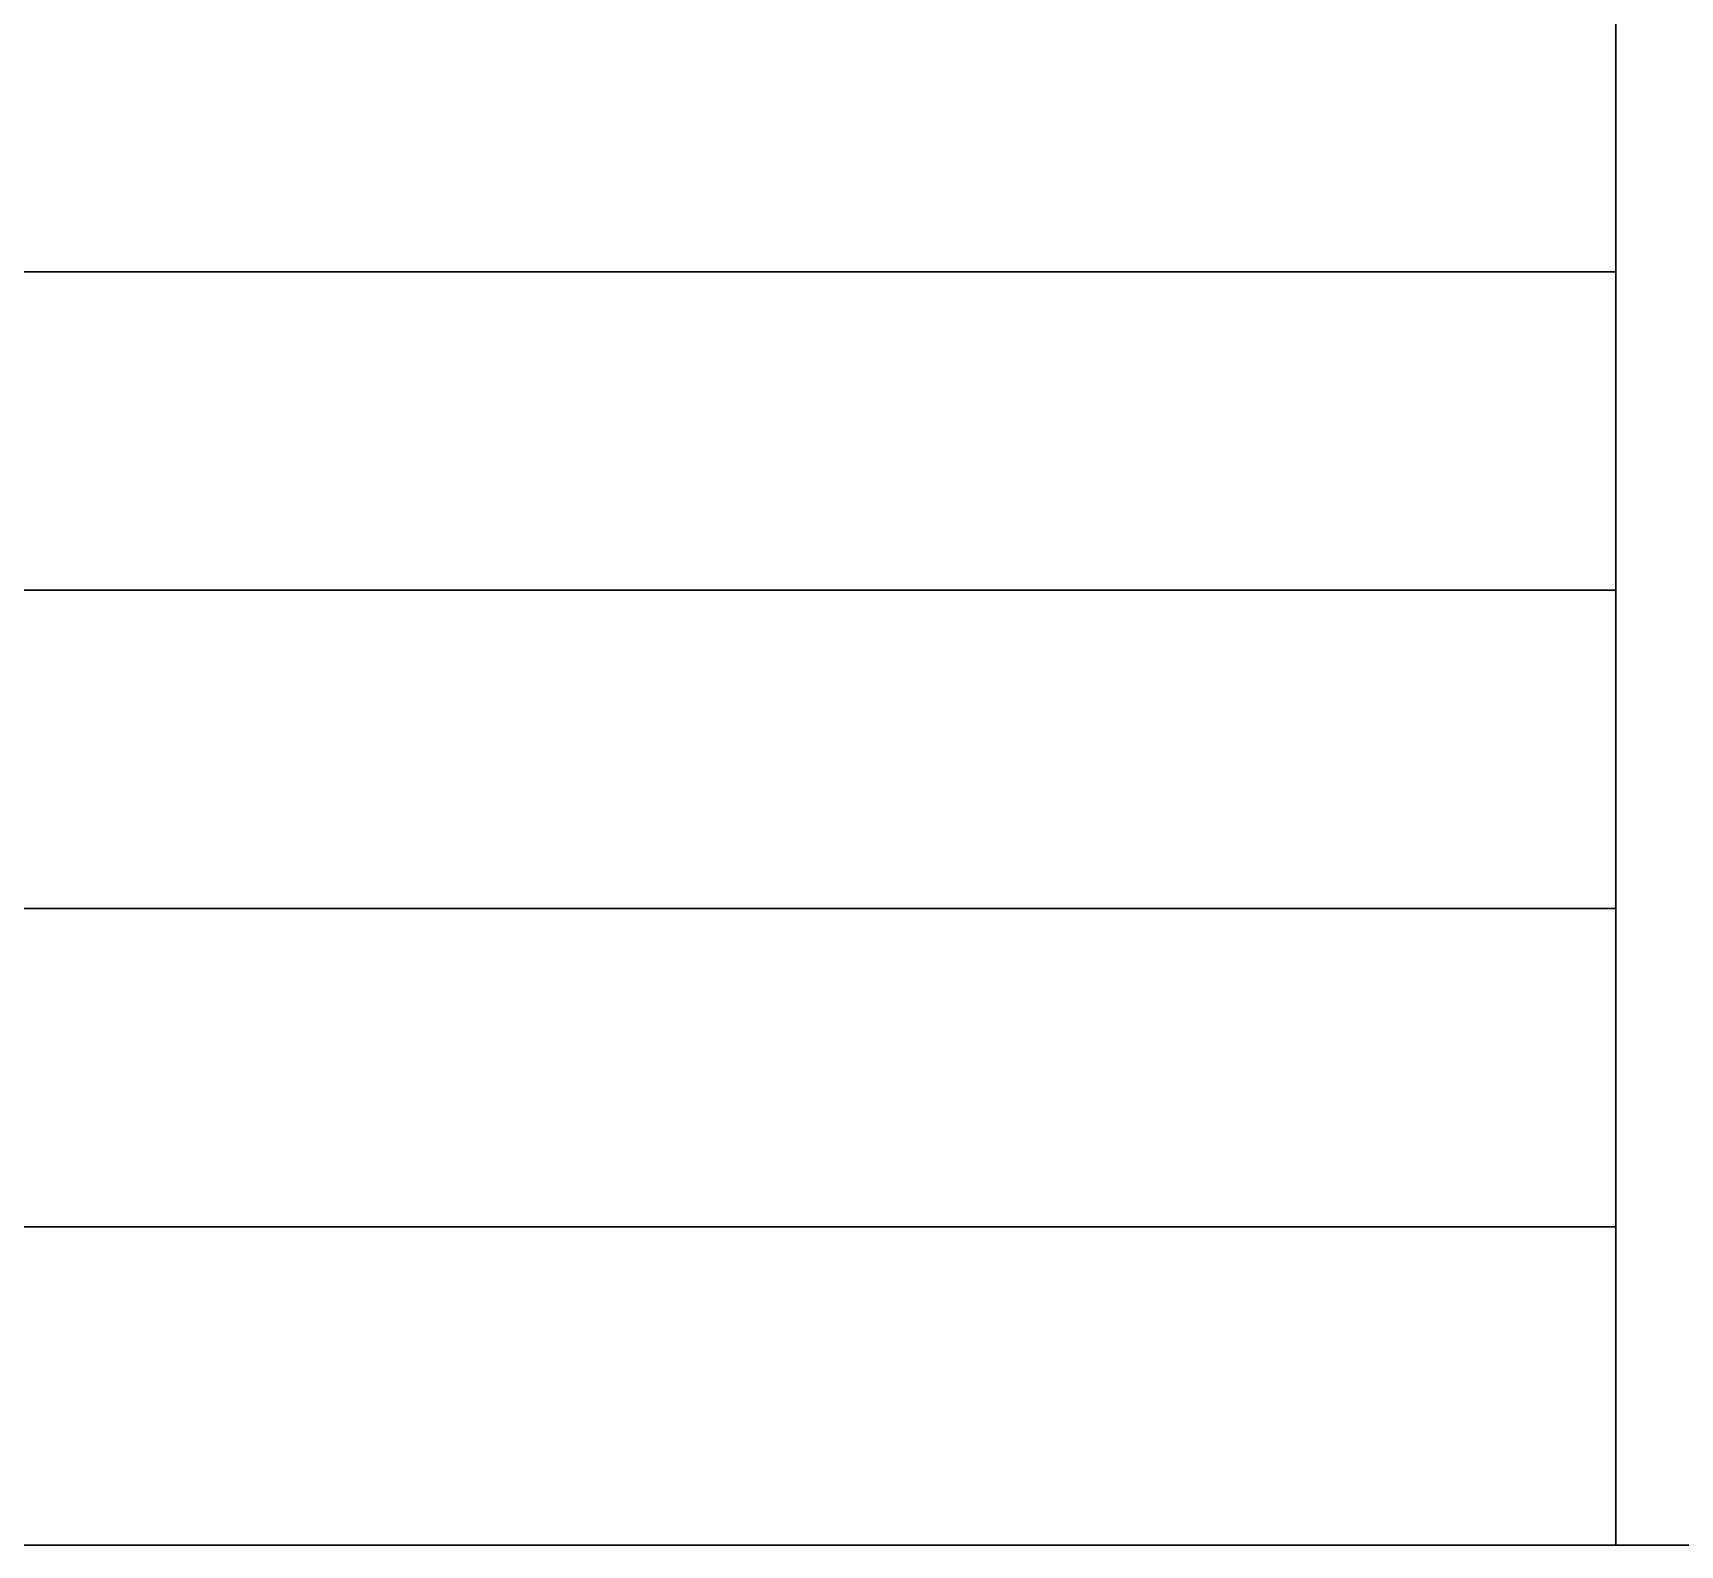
# Model space of a CAD drawing. Extents: x -19 to 297, y 0 to 420.
# Drawn here: x 181.179 to 183.767, y 213.768 to 216.143 of the extents above; entities that cross this region are included whole.
import ezdxf

# ---------------------------------------------------------------- set-up
doc = ezdxf.new("R2010")
doc.units = 0
doc.header["$MEASUREMENT"] = 0
doc.linetypes.add('K5LT_BASIC', pattern=[0])
doc.layers.add('Системный слой', color=7, linetype='Continuous')

# ---------------------------------------------------------------- blocks, each defined once
blk = doc.blocks.new('*U')
at = {"layer": 'Системный слой', "color": 5, "linetype": 'K5LT_BASIC'}
for p, q in [((183.6666, 216.2684), (183.6666, 215.7684)), ((173.6666, 215.7684), (183.6666, 215.7684)), ((183.6666, 215.7684), (173.6666, 215.7684)), ((183.6666, 215.7684), (183.6666, 215.2684)), ((173.6666, 215.2684), (183.6666, 215.2684)), ((183.6666, 215.2684), (173.6666, 215.2684)), ((183.6666, 215.2684), (183.6666, 214.7684)), ((173.6666, 214.7684), (183.6666, 214.7684)), ((183.6666, 214.7684), (173.6666, 214.7684)), ((183.6666, 214.7684), (183.6666, 214.2684)), ((173.6666, 214.2684), (183.6666, 214.2684)), ((183.6666, 214.2684), (173.6666, 214.2684)), ((183.6666, 214.2684), (183.6666, 213.7684)), ((183.6666, 213.7684), (173.6666, 213.7684))]:
    blk.add_line(p, q, dxfattribs=at)

msp = doc.modelspace()

# ---------------------------------------------------------------- linework, layer by layer
at = {"layer": 'Системный слой', "color": 5, "linetype": 'K5LT_BASIC'}
for p, q in [((183.6666, 223.2684), (183.6666, 213.7684)), ((183.6666, 213.7684), (183.6666, 223.2684)), ((183.6666, 213.7684), (183.6666, 220.2684)), ((156.4166, 213.7684), (200.9168, 213.7684)), ((200.9168, 213.7684), (178.6667, 213.7684))]:
    msp.add_line(p, q, dxfattribs=at)

# ---------------------------------------------------------------- block references
at = {"layer": 'Системный слой'}
msp.add_blockref('*U', (0, 0), dxfattribs=at)
msp.add_blockref('*U', (0, 0), dxfattribs=at)
msp.add_blockref('*U', (0, 0), dxfattribs=at)
msp.add_blockref('*U', (0, 0), dxfattribs=at)
msp.add_blockref('*U', (0, 0), dxfattribs=at)
msp.add_blockref('*U', (0, 0), dxfattribs=at)
msp.add_blockref('*U', (0, 0), dxfattribs=at)
msp.add_blockref('*U', (0, 0), dxfattribs=at)
msp.add_blockref('*U', (0, 0), dxfattribs=at)
msp.add_blockref('*U', (0, 0), dxfattribs=at)
msp.add_blockref('*U', (0, 0), dxfattribs=at)
msp.add_blockref('*U', (0, 0), dxfattribs=at)
msp.add_blockref('*U', (0, 0), dxfattribs=at)
msp.add_blockref('*U', (0, 0), dxfattribs=at)
msp.add_blockref('*U', (0, 0), dxfattribs=at)
msp.add_blockref('*U', (0, 0), dxfattribs=at)
msp.add_blockref('*U', (0, 0), dxfattribs=at)
msp.add_blockref('*U', (0, 0), dxfattribs=at)
msp.add_blockref('*U', (0, 0), dxfattribs=at)
msp.add_blockref('*U', (0, 0), dxfattribs=at)
msp.add_blockref('*U', (0, 0), dxfattribs=at)
msp.add_blockref('*U', (0, 0), dxfattribs=at)
msp.add_blockref('*U', (0, 0), dxfattribs=at)
msp.add_blockref('*U', (0, 0), dxfattribs=at)
msp.add_blockref('*U', (0, 0), dxfattribs=at)
msp.add_blockref('*U', (0, 0), dxfattribs=at)
msp.add_blockref('*U', (0, 0), dxfattribs=at)
msp.add_blockref('*U', (0, 0), dxfattribs=at)
msp.add_blockref('*U', (0, 0), dxfattribs=at)
msp.add_blockref('*U', (0, 0), dxfattribs=at)
msp.add_blockref('*U', (0, 0), dxfattribs=at)
msp.add_blockref('*U', (0, 0), dxfattribs=at)
msp.add_blockref('*U', (0, 0), dxfattribs=at)
msp.add_blockref('*U', (0, 0), dxfattribs=at)
msp.add_blockref('*U', (0, 0), dxfattribs=at)
msp.add_blockref('*U', (0, 0), dxfattribs=at)
msp.add_blockref('*U', (0, 0), dxfattribs=at)
msp.add_blockref('*U', (0, 0), dxfattribs=at)
msp.add_blockref('*U', (0, 0), dxfattribs=at)
msp.add_blockref('*U', (0, 0), dxfattribs=at)
msp.add_blockref('*U', (0, 0), dxfattribs=at)
msp.add_blockref('*U', (0, 0), dxfattribs=at)
msp.add_blockref('*U', (0, 0), dxfattribs=at)
msp.add_blockref('*U', (0, 0), dxfattribs=at)
msp.add_blockref('*U', (0, 0), dxfattribs=at)
msp.add_blockref('*U', (0, 0), dxfattribs=at)
msp.add_blockref('*U', (0, 0), dxfattribs=at)
msp.add_blockref('*U', (0, 0), dxfattribs=at)
msp.add_blockref('*U', (0, 0), dxfattribs=at)
msp.add_blockref('*U', (0, 0), dxfattribs=at)
msp.add_blockref('*U', (0, 0), dxfattribs=at)
msp.add_blockref('*U', (0, 0), dxfattribs=at)
msp.add_blockref('*U', (0, 0), dxfattribs=at)
msp.add_blockref('*U', (0, 0), dxfattribs=at)
msp.add_blockref('*U', (0, 0), dxfattribs=at)
msp.add_blockref('*U', (0, 0), dxfattribs=at)
msp.add_blockref('*U', (0, 0), dxfattribs=at)
msp.add_blockref('*U', (0, 0), dxfattribs=at)
msp.add_blockref('*U', (0, 0), dxfattribs=at)
msp.add_blockref('*U', (0, 0), dxfattribs=at)
msp.add_blockref('*U', (0, 0), dxfattribs=at)
msp.add_blockref('*U', (0, 0), dxfattribs=at)
msp.add_blockref('*U', (0, 0), dxfattribs=at)
msp.add_blockref('*U', (0, 0), dxfattribs=at)
msp.add_blockref('*U', (0, 0), dxfattribs=at)
msp.add_blockref('*U', (0, 0), dxfattribs=at)
msp.add_blockref('*U', (0, 0), dxfattribs=at)
msp.add_blockref('*U', (0, 0), dxfattribs=at)
msp.add_blockref('*U', (0, 0), dxfattribs=at)
msp.add_blockref('*U', (0, 0), dxfattribs=at)
msp.add_blockref('*U', (0, 0), dxfattribs=at)
msp.add_blockref('*U', (0, 0), dxfattribs=at)
msp.add_blockref('*U', (0, 0), dxfattribs=at)
msp.add_blockref('*U', (0, 0), dxfattribs=at)
msp.add_blockref('*U', (0, 0), dxfattribs=at)
msp.add_blockref('*U', (0, 0), dxfattribs=at)
msp.add_blockref('*U', (0, 0), dxfattribs=at)
msp.add_blockref('*U', (0, 0), dxfattribs=at)
msp.add_blockref('*U', (0, 0), dxfattribs=at)
msp.add_blockref('*U', (0, 0), dxfattribs=at)
msp.add_blockref('*U', (0, 0), dxfattribs=at)
msp.add_blockref('*U', (0, 0), dxfattribs=at)
msp.add_blockref('*U', (0, 0), dxfattribs=at)
msp.add_blockref('*U', (0, 0), dxfattribs=at)
msp.add_blockref('*U', (0, 0), dxfattribs=at)
msp.add_blockref('*U', (0, 0), dxfattribs=at)
msp.add_blockref('*U', (0, 0), dxfattribs=at)
msp.add_blockref('*U', (0, 0), dxfattribs=at)
msp.add_blockref('*U', (0, 0), dxfattribs=at)
msp.add_blockref('*U', (0, 0), dxfattribs=at)
msp.add_blockref('*U', (0, 0), dxfattribs=at)
msp.add_blockref('*U', (0, 0), dxfattribs=at)
msp.add_blockref('*U', (0, 0), dxfattribs=at)
msp.add_blockref('*U', (0, 0), dxfattribs=at)
msp.add_blockref('*U', (0, 0), dxfattribs=at)
msp.add_blockref('*U', (0, 0), dxfattribs=at)
msp.add_blockref('*U', (0, 0), dxfattribs=at)
msp.add_blockref('*U', (0, 0), dxfattribs=at)
msp.add_blockref('*U', (0, 0), dxfattribs=at)
msp.add_blockref('*U', (0, 0), dxfattribs=at)
msp.add_blockref('*U', (0, 0), dxfattribs=at)
msp.add_blockref('*U', (0, 0), dxfattribs=at)
msp.add_blockref('*U', (0, 0), dxfattribs=at)
msp.add_blockref('*U', (0, 0), dxfattribs=at)
msp.add_blockref('*U', (0, 0), dxfattribs=at)
msp.add_blockref('*U', (0, 0), dxfattribs=at)
msp.add_blockref('*U', (0, 0), dxfattribs=at)
msp.add_blockref('*U', (0, 0), dxfattribs=at)
msp.add_blockref('*U', (0, 0), dxfattribs=at)
msp.add_blockref('*U', (0, 0), dxfattribs=at)
msp.add_blockref('*U', (0, 0), dxfattribs=at)
msp.add_blockref('*U', (0, 0), dxfattribs=at)
msp.add_blockref('*U', (0, 0), dxfattribs=at)
msp.add_blockref('*U', (0, 0), dxfattribs=at)
msp.add_blockref('*U', (0, 0), dxfattribs=at)
msp.add_blockref('*U', (0, 0), dxfattribs=at)
msp.add_blockref('*U', (0, 0), dxfattribs=at)
msp.add_blockref('*U', (0, 0), dxfattribs=at)
msp.add_blockref('*U', (0, 0), dxfattribs=at)
msp.add_blockref('*U', (0, 0), dxfattribs=at)
msp.add_blockref('*U', (0, 0), dxfattribs=at)
msp.add_blockref('*U', (0, 0), dxfattribs=at)
msp.add_blockref('*U', (0, 0), dxfattribs=at)
msp.add_blockref('*U', (0, 0), dxfattribs=at)
msp.add_blockref('*U', (0, 0), dxfattribs=at)
msp.add_blockref('*U', (0, 0), dxfattribs=at)
msp.add_blockref('*U', (0, 0), dxfattribs=at)
msp.add_blockref('*U', (0, 0), dxfattribs=at)
msp.add_blockref('*U', (0, 0), dxfattribs=at)
msp.add_blockref('*U', (0, 0), dxfattribs=at)
msp.add_blockref('*U', (0, 0), dxfattribs=at)
msp.add_blockref('*U', (0, 0), dxfattribs=at)
msp.add_blockref('*U', (0, 0), dxfattribs=at)
msp.add_blockref('*U', (0, 0), dxfattribs=at)
msp.add_blockref('*U', (0, 0), dxfattribs=at)
msp.add_blockref('*U', (0, 0), dxfattribs=at)
msp.add_blockref('*U', (0, 0), dxfattribs=at)
msp.add_blockref('*U', (0, 0), dxfattribs=at)
msp.add_blockref('*U', (0, 0), dxfattribs=at)
msp.add_blockref('*U', (0, 0), dxfattribs=at)
msp.add_blockref('*U', (0, 0), dxfattribs=at)
msp.add_blockref('*U', (0, 0), dxfattribs=at)
msp.add_blockref('*U', (0, 0), dxfattribs=at)
msp.add_blockref('*U', (0, 0), dxfattribs=at)
msp.add_blockref('*U', (0, 0), dxfattribs=at)
msp.add_blockref('*U', (0, 0), dxfattribs=at)
msp.add_blockref('*U', (0, 0), dxfattribs=at)
msp.add_blockref('*U', (0, 0), dxfattribs=at)
msp.add_blockref('*U', (0, 0), dxfattribs=at)
msp.add_blockref('*U', (0, 0), dxfattribs=at)
msp.add_blockref('*U', (0, 0), dxfattribs=at)
msp.add_blockref('*U', (0, 0), dxfattribs=at)
msp.add_blockref('*U', (0, 0), dxfattribs=at)
msp.add_blockref('*U', (0, 0), dxfattribs=at)
msp.add_blockref('*U', (0, 0), dxfattribs=at)
msp.add_blockref('*U', (0, 0), dxfattribs=at)
msp.add_blockref('*U', (0, 0), dxfattribs=at)
msp.add_blockref('*U', (0, 0), dxfattribs=at)
msp.add_blockref('*U', (0, 0), dxfattribs=at)
msp.add_blockref('*U', (0, 0), dxfattribs=at)
msp.add_blockref('*U', (0, 0), dxfattribs=at)
msp.add_blockref('*U', (0, 0), dxfattribs=at)
msp.add_blockref('*U', (0, 0), dxfattribs=at)
msp.add_blockref('*U', (0, 0), dxfattribs=at)
msp.add_blockref('*U', (0, 0), dxfattribs=at)
msp.add_blockref('*U', (0, 0), dxfattribs=at)
msp.add_blockref('*U', (0, 0), dxfattribs=at)
msp.add_blockref('*U', (0, 0), dxfattribs=at)
msp.add_blockref('*U', (0, 0), dxfattribs=at)
msp.add_blockref('*U', (0, 0), dxfattribs=at)
msp.add_blockref('*U', (0, 0), dxfattribs=at)
msp.add_blockref('*U', (0, 0), dxfattribs=at)
msp.add_blockref('*U', (0, 0), dxfattribs=at)
msp.add_blockref('*U', (0, 0), dxfattribs=at)
msp.add_blockref('*U', (0, 0), dxfattribs=at)
msp.add_blockref('*U', (0, 0), dxfattribs=at)
msp.add_blockref('*U', (0, 0), dxfattribs=at)
msp.add_blockref('*U', (0, 0), dxfattribs=at)
msp.add_blockref('*U', (0, 0), dxfattribs=at)
msp.add_blockref('*U', (0, 0), dxfattribs=at)
msp.add_blockref('*U', (0, 0), dxfattribs=at)
msp.add_blockref('*U', (0, 0), dxfattribs=at)
msp.add_blockref('*U', (0, 0), dxfattribs=at)
msp.add_blockref('*U', (0, 0), dxfattribs=at)
msp.add_blockref('*U', (0, 0), dxfattribs=at)
msp.add_blockref('*U', (0, 0), dxfattribs=at)
msp.add_blockref('*U', (0, 0), dxfattribs=at)
msp.add_blockref('*U', (0, 0), dxfattribs=at)
msp.add_blockref('*U', (0, 0), dxfattribs=at)
msp.add_blockref('*U', (0, 0), dxfattribs=at)
msp.add_blockref('*U', (0, 0), dxfattribs=at)
msp.add_blockref('*U', (0, 0), dxfattribs=at)
msp.add_blockref('*U', (0, 0), dxfattribs=at)
msp.add_blockref('*U', (0, 0), dxfattribs=at)
msp.add_blockref('*U', (0, 0), dxfattribs=at)
msp.add_blockref('*U', (0, 0), dxfattribs=at)
msp.add_blockref('*U', (0, 0), dxfattribs=at)
msp.add_blockref('*U', (0, 0), dxfattribs=at)
msp.add_blockref('*U', (0, 0), dxfattribs=at)
msp.add_blockref('*U', (0, 0), dxfattribs=at)
msp.add_blockref('*U', (0, 0), dxfattribs=at)
msp.add_blockref('*U', (0, 0), dxfattribs=at)
msp.add_blockref('*U', (0, 0), dxfattribs=at)
msp.add_blockref('*U', (0, 0), dxfattribs=at)
msp.add_blockref('*U', (0, 0), dxfattribs=at)
msp.add_blockref('*U', (0, 0), dxfattribs=at)
msp.add_blockref('*U', (0, 0), dxfattribs=at)
msp.add_blockref('*U', (0, 0), dxfattribs=at)
msp.add_blockref('*U', (0, 0), dxfattribs=at)
msp.add_blockref('*U', (0, 0), dxfattribs=at)
msp.add_blockref('*U', (0, 0), dxfattribs=at)
msp.add_blockref('*U', (0, 0), dxfattribs=at)
msp.add_blockref('*U', (0, 0), dxfattribs=at)
msp.add_blockref('*U', (0, 0), dxfattribs=at)
msp.add_blockref('*U', (0, 0), dxfattribs=at)
msp.add_blockref('*U', (0, 0), dxfattribs=at)
msp.add_blockref('*U', (0, 0), dxfattribs=at)
msp.add_blockref('*U', (0, 0), dxfattribs=at)
msp.add_blockref('*U', (0, 0), dxfattribs=at)
msp.add_blockref('*U', (0, 0), dxfattribs=at)
msp.add_blockref('*U', (0, 0), dxfattribs=at)
msp.add_blockref('*U', (0, 0), dxfattribs=at)
msp.add_blockref('*U', (0, 0), dxfattribs=at)
msp.add_blockref('*U', (0, 0), dxfattribs=at)
msp.add_blockref('*U', (0, 0), dxfattribs=at)
msp.add_blockref('*U', (0, 0), dxfattribs=at)
msp.add_blockref('*U', (0, 0), dxfattribs=at)
msp.add_blockref('*U', (0, 0), dxfattribs=at)
msp.add_blockref('*U', (0, 0), dxfattribs=at)
msp.add_blockref('*U', (0, 0), dxfattribs=at)
msp.add_blockref('*U', (0, 0), dxfattribs=at)
msp.add_blockref('*U', (0, 0), dxfattribs=at)
msp.add_blockref('*U', (0, 0), dxfattribs=at)
msp.add_blockref('*U', (0, 0), dxfattribs=at)
msp.add_blockref('*U', (0, 0), dxfattribs=at)
msp.add_blockref('*U', (0, 0), dxfattribs=at)
msp.add_blockref('*U', (0, 0), dxfattribs=at)
msp.add_blockref('*U', (0, 0), dxfattribs=at)
msp.add_blockref('*U', (0, 0), dxfattribs=at)
msp.add_blockref('*U', (0, 0), dxfattribs=at)
msp.add_blockref('*U', (0, 0), dxfattribs=at)
msp.add_blockref('*U', (0, 0), dxfattribs=at)
msp.add_blockref('*U', (0, 0), dxfattribs=at)
msp.add_blockref('*U', (0, 0), dxfattribs=at)
msp.add_blockref('*U', (0, 0), dxfattribs=at)
msp.add_blockref('*U', (0, 0), dxfattribs=at)
msp.add_blockref('*U', (0, 0), dxfattribs=at)
msp.add_blockref('*U', (0, 0), dxfattribs=at)
msp.add_blockref('*U', (0, 0), dxfattribs=at)
msp.add_blockref('*U', (0, 0), dxfattribs=at)
msp.add_blockref('*U', (0, 0), dxfattribs=at)
msp.add_blockref('*U', (0, 0), dxfattribs=at)
msp.add_blockref('*U', (0, 0), dxfattribs=at)
msp.add_blockref('*U', (0, 0), dxfattribs=at)
msp.add_blockref('*U', (0, 0), dxfattribs=at)
msp.add_blockref('*U', (0, 0), dxfattribs=at)
msp.add_blockref('*U', (0, 0), dxfattribs=at)
msp.add_blockref('*U', (0, 0), dxfattribs=at)
msp.add_blockref('*U', (0, 0), dxfattribs=at)
msp.add_blockref('*U', (0, 0), dxfattribs=at)
msp.add_blockref('*U', (0, 0), dxfattribs=at)
msp.add_blockref('*U', (0, 0), dxfattribs=at)
msp.add_blockref('*U', (0, 0), dxfattribs=at)
msp.add_blockref('*U', (0, 0), dxfattribs=at)
msp.add_blockref('*U', (0, 0), dxfattribs=at)
msp.add_blockref('*U', (0, 0), dxfattribs=at)
msp.add_blockref('*U', (0, 0), dxfattribs=at)
msp.add_blockref('*U', (0, 0), dxfattribs=at)
msp.add_blockref('*U', (0, 0), dxfattribs=at)
msp.add_blockref('*U', (0, 0), dxfattribs=at)
msp.add_blockref('*U', (0, 0), dxfattribs=at)
msp.add_blockref('*U', (0, 0), dxfattribs=at)
msp.add_blockref('*U', (0, 0), dxfattribs=at)
msp.add_blockref('*U', (0, 0), dxfattribs=at)
msp.add_blockref('*U', (0, 0), dxfattribs=at)
msp.add_blockref('*U', (0, 0), dxfattribs=at)
msp.add_blockref('*U', (0, 0), dxfattribs=at)
msp.add_blockref('*U', (0, 0), dxfattribs=at)
msp.add_blockref('*U', (0, 0), dxfattribs=at)
msp.add_blockref('*U', (0, 0), dxfattribs=at)
msp.add_blockref('*U', (0, 0), dxfattribs=at)
msp.add_blockref('*U', (0, 0), dxfattribs=at)
msp.add_blockref('*U', (0, 0), dxfattribs=at)
msp.add_blockref('*U', (0, 0), dxfattribs=at)
msp.add_blockref('*U', (0, 0), dxfattribs=at)
msp.add_blockref('*U', (0, 0), dxfattribs=at)
msp.add_blockref('*U', (0, 0), dxfattribs=at)
msp.add_blockref('*U', (0, 0), dxfattribs=at)
msp.add_blockref('*U', (0, 0), dxfattribs=at)
msp.add_blockref('*U', (0, 0), dxfattribs=at)
msp.add_blockref('*U', (0, 0), dxfattribs=at)
msp.add_blockref('*U', (0, 0), dxfattribs=at)
msp.add_blockref('*U', (0, 0), dxfattribs=at)
msp.add_blockref('*U', (0, 0), dxfattribs=at)
msp.add_blockref('*U', (0, 0), dxfattribs=at)
msp.add_blockref('*U', (0, 0), dxfattribs=at)
msp.add_blockref('*U', (0, 0), dxfattribs=at)
msp.add_blockref('*U', (0, 0), dxfattribs=at)
msp.add_blockref('*U', (0, 0), dxfattribs=at)
msp.add_blockref('*U', (0, 0), dxfattribs=at)
msp.add_blockref('*U', (0, 0), dxfattribs=at)
msp.add_blockref('*U', (0, 0), dxfattribs=at)
msp.add_blockref('*U', (0, 0), dxfattribs=at)
msp.add_blockref('*U', (0, 0), dxfattribs=at)
msp.add_blockref('*U', (0, 0), dxfattribs=at)
msp.add_blockref('*U', (0, 0), dxfattribs=at)
msp.add_blockref('*U', (0, 0), dxfattribs=at)
msp.add_blockref('*U', (0, 0), dxfattribs=at)
msp.add_blockref('*U', (0, 0), dxfattribs=at)
msp.add_blockref('*U', (0, 0), dxfattribs=at)
msp.add_blockref('*U', (0, 0), dxfattribs=at)
msp.add_blockref('*U', (0, 0), dxfattribs=at)
msp.add_blockref('*U', (0, 0), dxfattribs=at)
msp.add_blockref('*U', (0, 0), dxfattribs=at)
msp.add_blockref('*U', (0, 0), dxfattribs=at)
msp.add_blockref('*U', (0, 0), dxfattribs=at)
msp.add_blockref('*U', (0, 0), dxfattribs=at)
msp.add_blockref('*U', (0, 0), dxfattribs=at)
msp.add_blockref('*U', (0, 0), dxfattribs=at)
msp.add_blockref('*U', (0, 0), dxfattribs=at)
msp.add_blockref('*U', (0, 0), dxfattribs=at)
msp.add_blockref('*U', (0, 0), dxfattribs=at)
msp.add_blockref('*U', (0, 0), dxfattribs=at)
msp.add_blockref('*U', (0, 0), dxfattribs=at)
msp.add_blockref('*U', (0, 0), dxfattribs=at)
msp.add_blockref('*U', (0, 0), dxfattribs=at)
msp.add_blockref('*U', (0, 0), dxfattribs=at)
msp.add_blockref('*U', (0, 0), dxfattribs=at)
msp.add_blockref('*U', (0, 0), dxfattribs=at)
msp.add_blockref('*U', (0, 0), dxfattribs=at)
msp.add_blockref('*U', (0, 0), dxfattribs=at)
msp.add_blockref('*U', (0, 0), dxfattribs=at)
msp.add_blockref('*U', (0, 0), dxfattribs=at)
msp.add_blockref('*U', (0, 0), dxfattribs=at)
msp.add_blockref('*U', (0, 0), dxfattribs=at)
msp.add_blockref('*U', (0, 0), dxfattribs=at)
msp.add_blockref('*U', (0, 0), dxfattribs=at)
msp.add_blockref('*U', (0, 0), dxfattribs=at)
msp.add_blockref('*U', (0, 0), dxfattribs=at)
msp.add_blockref('*U', (0, 0), dxfattribs=at)
msp.add_blockref('*U', (0, 0), dxfattribs=at)
msp.add_blockref('*U', (0, 0), dxfattribs=at)
msp.add_blockref('*U', (0, 0), dxfattribs=at)
msp.add_blockref('*U', (0, 0), dxfattribs=at)
msp.add_blockref('*U', (0, 0), dxfattribs=at)
msp.add_blockref('*U', (0, 0), dxfattribs=at)
msp.add_blockref('*U', (0, 0), dxfattribs=at)
msp.add_blockref('*U', (0, 0), dxfattribs=at)
msp.add_blockref('*U', (0, 0), dxfattribs=at)
msp.add_blockref('*U', (0, 0), dxfattribs=at)
msp.add_blockref('*U', (0, 0), dxfattribs=at)
msp.add_blockref('*U', (0, 0), dxfattribs=at)
msp.add_blockref('*U', (0, 0), dxfattribs=at)
msp.add_blockref('*U', (0, 0), dxfattribs=at)
msp.add_blockref('*U', (0, 0), dxfattribs=at)
msp.add_blockref('*U', (0, 0), dxfattribs=at)
msp.add_blockref('*U', (0, 0), dxfattribs=at)
msp.add_blockref('*U', (0, 0), dxfattribs=at)
msp.add_blockref('*U', (0, 0), dxfattribs=at)
msp.add_blockref('*U', (0, 0), dxfattribs=at)
msp.add_blockref('*U', (0, 0), dxfattribs=at)
msp.add_blockref('*U', (0, 0), dxfattribs=at)
msp.add_blockref('*U', (0, 0), dxfattribs=at)
msp.add_blockref('*U', (0, 0), dxfattribs=at)
msp.add_blockref('*U', (0, 0), dxfattribs=at)
msp.add_blockref('*U', (0, 0), dxfattribs=at)
msp.add_blockref('*U', (0, 0), dxfattribs=at)
msp.add_blockref('*U', (0, 0), dxfattribs=at)
msp.add_blockref('*U', (0, 0), dxfattribs=at)
msp.add_blockref('*U', (0, 0), dxfattribs=at)
msp.add_blockref('*U', (0, 0), dxfattribs=at)
msp.add_blockref('*U', (0, 0), dxfattribs=at)
msp.add_blockref('*U', (0, 0), dxfattribs=at)
msp.add_blockref('*U', (0, 0), dxfattribs=at)
msp.add_blockref('*U', (0, 0), dxfattribs=at)
msp.add_blockref('*U', (0, 0), dxfattribs=at)
msp.add_blockref('*U', (0, 0), dxfattribs=at)
msp.add_blockref('*U', (0, 0), dxfattribs=at)
msp.add_blockref('*U', (0, 0), dxfattribs=at)
msp.add_blockref('*U', (0, 0), dxfattribs=at)
msp.add_blockref('*U', (0, 0), dxfattribs=at)
msp.add_blockref('*U', (0, 0), dxfattribs=at)
msp.add_blockref('*U', (0, 0), dxfattribs=at)
msp.add_blockref('*U', (0, 0), dxfattribs=at)
msp.add_blockref('*U', (0, 0), dxfattribs=at)
msp.add_blockref('*U', (0, 0), dxfattribs=at)
msp.add_blockref('*U', (0, 0), dxfattribs=at)
msp.add_blockref('*U', (0, 0), dxfattribs=at)
msp.add_blockref('*U', (0, 0), dxfattribs=at)
msp.add_blockref('*U', (0, 0), dxfattribs=at)
msp.add_blockref('*U', (0, 0), dxfattribs=at)
msp.add_blockref('*U', (0, 0), dxfattribs=at)
msp.add_blockref('*U', (0, 0), dxfattribs=at)
msp.add_blockref('*U', (0, 0), dxfattribs=at)
msp.add_blockref('*U', (0, 0), dxfattribs=at)
msp.add_blockref('*U', (0, 0), dxfattribs=at)
msp.add_blockref('*U', (0, 0), dxfattribs=at)
msp.add_blockref('*U', (0, 0), dxfattribs=at)
msp.add_blockref('*U', (0, 0), dxfattribs=at)
msp.add_blockref('*U', (0, 0), dxfattribs=at)
msp.add_blockref('*U', (0, 0), dxfattribs=at)
msp.add_blockref('*U', (0, 0), dxfattribs=at)
msp.add_blockref('*U', (0, 0), dxfattribs=at)
msp.add_blockref('*U', (0, 0), dxfattribs=at)
msp.add_blockref('*U', (0, 0), dxfattribs=at)
msp.add_blockref('*U', (0, 0), dxfattribs=at)
msp.add_blockref('*U', (0, 0), dxfattribs=at)
msp.add_blockref('*U', (0, 0), dxfattribs=at)
msp.add_blockref('*U', (0, 0), dxfattribs=at)
msp.add_blockref('*U', (0, 0), dxfattribs=at)
msp.add_blockref('*U', (0, 0), dxfattribs=at)
msp.add_blockref('*U', (0, 0), dxfattribs=at)
msp.add_blockref('*U', (0, 0), dxfattribs=at)
msp.add_blockref('*U', (0, 0), dxfattribs=at)
msp.add_blockref('*U', (0, 0), dxfattribs=at)
msp.add_blockref('*U', (0, 0), dxfattribs=at)
msp.add_blockref('*U', (0, 0), dxfattribs=at)
msp.add_blockref('*U', (0, 0), dxfattribs=at)
msp.add_blockref('*U', (0, 0), dxfattribs=at)
msp.add_blockref('*U', (0, 0), dxfattribs=at)
msp.add_blockref('*U', (0, 0), dxfattribs=at)
msp.add_blockref('*U', (0, 0), dxfattribs=at)
msp.add_blockref('*U', (0, 0), dxfattribs=at)
msp.add_blockref('*U', (0, 0), dxfattribs=at)
msp.add_blockref('*U', (0, 0), dxfattribs=at)
msp.add_blockref('*U', (0, 0), dxfattribs=at)
msp.add_blockref('*U', (0, 0), dxfattribs=at)
msp.add_blockref('*U', (0, 0), dxfattribs=at)
msp.add_blockref('*U', (0, 0), dxfattribs=at)
msp.add_blockref('*U', (0, 0), dxfattribs=at)
msp.add_blockref('*U', (0, 0), dxfattribs=at)
msp.add_blockref('*U', (0, 0), dxfattribs=at)
msp.add_blockref('*U', (0, 0), dxfattribs=at)
msp.add_blockref('*U', (0, 0), dxfattribs=at)
msp.add_blockref('*U', (0, 0), dxfattribs=at)
msp.add_blockref('*U', (0, 0), dxfattribs=at)
msp.add_blockref('*U', (0, 0), dxfattribs=at)
msp.add_blockref('*U', (0, 0), dxfattribs=at)
msp.add_blockref('*U', (0, 0), dxfattribs=at)
msp.add_blockref('*U', (0, 0), dxfattribs=at)
msp.add_blockref('*U', (0, 0), dxfattribs=at)
msp.add_blockref('*U', (0, 0), dxfattribs=at)
msp.add_blockref('*U', (0, 0), dxfattribs=at)
msp.add_blockref('*U', (0, 0), dxfattribs=at)
msp.add_blockref('*U', (0, 0), dxfattribs=at)
msp.add_blockref('*U', (0, 0), dxfattribs=at)
msp.add_blockref('*U', (0, 0), dxfattribs=at)
msp.add_blockref('*U', (0, 0), dxfattribs=at)
msp.add_blockref('*U', (0, 0), dxfattribs=at)
msp.add_blockref('*U', (0, 0), dxfattribs=at)

doc.saveas('drawing.dxf')
